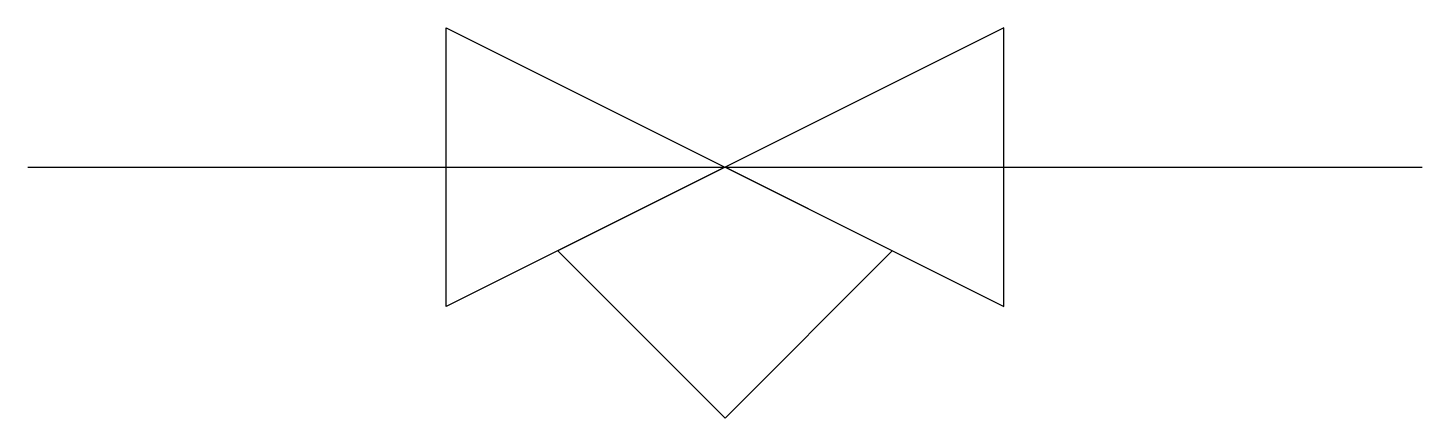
# Model space of a CAD drawing. Extents: x 2.8 to 16, y -3.6 to 0.1.
import ezdxf

# ---------------------------------------------------------------- set-up
doc = ezdxf.new("R2010")
doc.units = 0
doc.layers.add('DEFAULT_255_2_778', color=255, linetype='CONTINUOUS')

msp = doc.modelspace()

# ---------------------------------------------------------------- linework, layer by layer
at = {"layer": 'DEFAULT_255_2_778'}
for p, q in [((12.039, 0.132), (6.747, -2.513)), ((6.747, -2.513), (6.747, 0.132)), ((6.747, 0.132), (12.039, -2.513)), ((12.039, -2.513), (12.039, 0.132)), ((2.778, -1.191), (16.007, -1.191)), ((9.393, -1.191), (7.805, -1.984)), ((10.98, -1.984), (9.393, -1.191)), ((7.805, -1.984), (9.393, -3.572)), ((9.393, -3.572), (10.98, -1.984))]:
    msp.add_line(p, q, dxfattribs=at)

doc.saveas('drawing.dxf')
